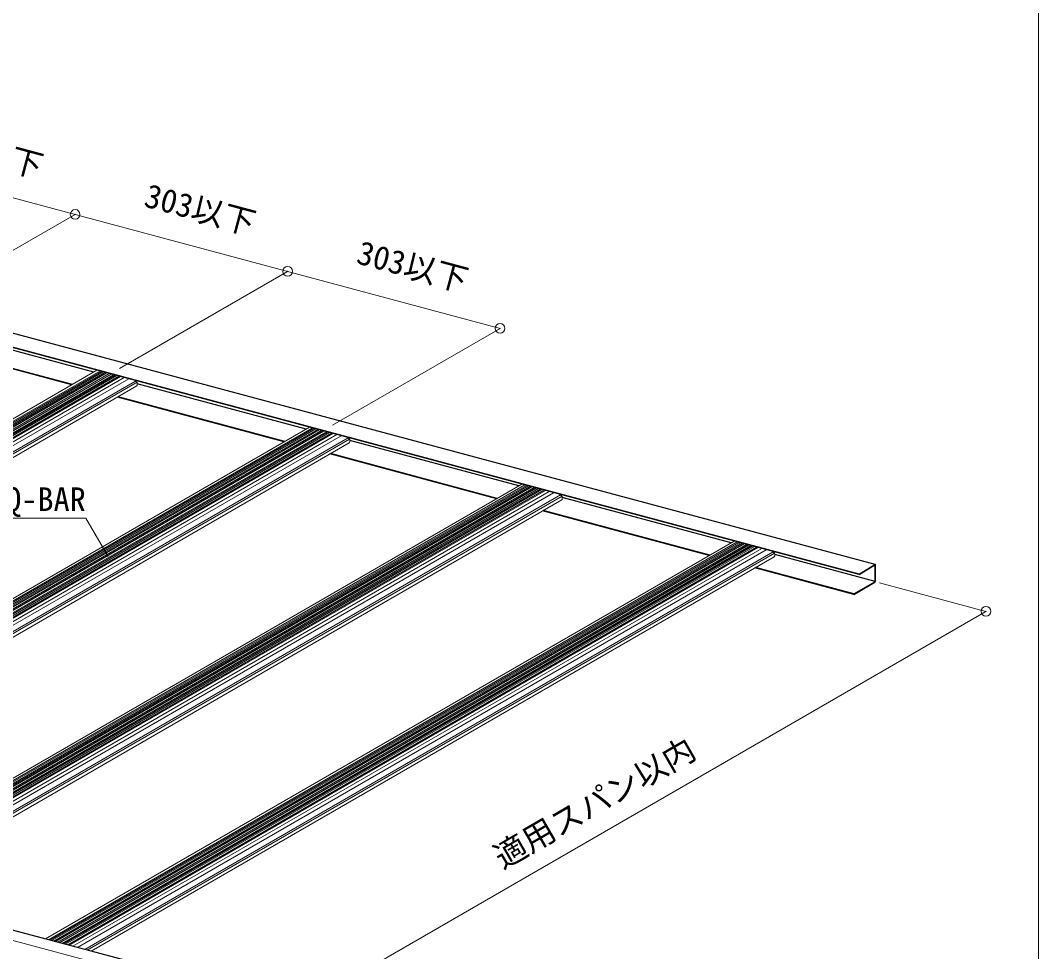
# Model space of a CAD drawing. Units: millimetres, scale not verified. Extents: x -3900 to 3900, y -2694 to 2650.
# Drawn here: x -1302 to -40, y 468 to 1622 of the extents above; entities that cross this region are included whole.
import ezdxf
from ezdxf.enums import TextEntityAlignment as Align

# ---------------------------------------------------------------- set-up
doc = ezdxf.new("R2010")
doc.units = ezdxf.units.MM
doc.header["$LTSCALE"] = 20
doc.header["$PDMODE"] = 32
doc.header["$PDSIZE"] = 12
for name, color, linetype, lineweight in [('5-1_吊り材', 7, 'Continuous', 18), ('5-2_野縁受け', 3, 'Continuous', 18), ('5-3_野縁', 2, 'Continuous', 25), ('5-5_寸法', 7, 'Continuous', 9), ('5-6_文字', 7, 'Continuous', 18), ('F-3_野縁', 3, 'Continuous', 18)]:
    doc.layers.add(name, color=color, linetype=linetype, lineweight=lineweight)
doc.styles.add('ＭＳ ゴシック', font='')
doc.styles.get('ＭＳ ゴシック').set_extended_font_data('MS Gothic')

msp = doc.modelspace()

# ---------------------------------------------------------------- linework, layer by layer
at = {"layer": '5-1_吊り材'}
msp.add_line((-1138.36, 435.16), (-1670.54, 577.76), dxfattribs=at)
at = {"layer": '5-2_野縁受け'}
for p, q in [((-1207.46, 1188.06), (-2061.28, 695.11)), ((-2057.6, 694.12), (-1203.78, 1187.07)), ((-1201.77, 1186.53), (-2055.58, 693.58)), ((-1199.59, 1185.95), (-2053.41, 693)), ((-1197.42, 1185.37), (-2051.24, 692.41)), ((-2049.47, 691.94), (-1195.65, 1184.89)), ((-1195.25, 1184.79), (-2049.06, 691.83)), ((-2046.08, 691.03), (-1192.26, 1183.98)), ((-1190.23, 1183.44), (-2044.05, 690.49)), ((-1189.65, 1183.29), (-2043.47, 690.33)), ((-2040.65, 689.58), (-1186.83, 1182.53)), ((-2038.97, 689.13), (-1185.15, 1182.08)), ((-1184.81, 1181.99), (-2038.63, 689.04)), ((-1182.64, 1181.41), (-2036.46, 688.45)), ((-1180.04, 1180.71), (-2033.86, 687.76)), ((-1178.29, 1180.24), (-2032.11, 687.29)), ((-2027.39, 686.02), (-1173.57, 1178.98)), ((-1168.01, 1177.49), (-2021.83, 684.54)), ((-2012.73, 682.1), (-1159.43, 1174.75)), ((-1159.43, 1174.75), (-1159.43, 1175.19)), ((-1157.84, 1173.34), (-1159.22, 1174.35)), ((-1159.06, 1174.27), (-1159.17, 1173.85)), ((-2009.7, 681.28), (-1157.68, 1173.2)), ((-1157.96, 1168.73), (-2004.61, 679.92)), ((-1158.17, 1173.49), (-1158.28, 1173.08)), ((-1157.43, 1172.53), (-1157.43, 1169.8)), ((-944.06, 1117.48), (-1797.88, 624.53)), ((-1794.19, 623.54), (-940.37, 1116.49)), ((-938.36, 1115.95), (-1792.18, 623)), ((-936.18, 1115.37), (-1790, 622.42)), ((-934.01, 1114.79), (-1787.83, 621.83)), ((-1786.06, 621.36), (-932.24, 1114.31)), ((-931.84, 1114.21), (-1785.66, 621.25)), ((-1782.67, 620.45), (-928.85, 1113.4)), ((-926.82, 1112.86), (-1780.64, 619.91)), ((-926.24, 1112.71), (-1780.06, 619.75)), ((-1777.24, 619), (-923.42, 1111.95)), ((-1775.56, 618.55), (-921.74, 1111.5)), ((-921.41, 1111.41), (-1775.22, 618.46)), ((-919.23, 1110.83), (-1773.05, 617.87)), ((-916.63, 1110.13), (-1770.45, 617.18)), ((-914.89, 1109.66), (-1768.7, 616.71)), ((-1763.98, 615.44), (-910.16, 1108.4)), ((-904.61, 1106.91), (-1758.43, 613.96)), ((-1749.32, 611.52), (-896.02, 1104.17)), ((-1746.29, 610.7), (-894.27, 1102.62)), ((-896.02, 1104.17), (-896.02, 1104.61)), ((-894.43, 1102.76), (-895.82, 1103.77)), ((-895.65, 1103.69), (-895.76, 1103.27)), ((-894.76, 1102.91), (-894.87, 1102.5)), ((-894.02, 1101.95), (-894.02, 1099.22)), ((-894.55, 1098.15), (-1741.2, 609.34)), ((-680.65, 1046.9), (-1534.47, 553.95)), ((-1530.78, 552.96), (-676.96, 1045.91)), ((-674.95, 1045.37), (-1528.77, 552.42)), ((-672.78, 1044.79), (-1526.6, 551.84)), ((-670.6, 1044.21), (-1524.42, 551.25)), ((-1522.65, 550.78), (-668.83, 1043.73)), ((-668.43, 1043.63), (-1522.25, 550.67)), ((-1519.26, 549.87), (-665.44, 1042.83)), ((-663.42, 1042.28), (-1517.24, 549.33)), ((-662.84, 1042.13), (-1516.65, 549.17)), ((-1513.83, 548.42), (-660.01, 1041.37)), ((-1512.16, 547.97), (-658.34, 1040.92)), ((-658, 1040.83), (-1511.82, 547.88)), ((-655.82, 1040.25), (-1509.64, 547.29)), ((-653.23, 1039.55), (-1507.05, 546.6)), ((-651.48, 1039.08), (-1505.3, 546.13)), ((-1500.57, 544.86), (-646.75, 1037.82)), ((-641.2, 1036.33), (-1495.02, 543.38)), ((-1485.91, 540.94), (-632.61, 1033.59)), ((-1482.89, 540.13), (-630.86, 1032.04)), ((-631.14, 1027.57), (-1477.79, 538.76)), ((-632.61, 1033.59), (-632.61, 1034.03)), ((-631.02, 1032.18), (-632.41, 1033.19)), ((-632.24, 1033.11), (-632.35, 1032.69)), ((-631.35, 1032.33), (-631.47, 1031.92)), ((-630.61, 1031.37), (-630.61, 1028.64)), ((-417.24, 976.32), (-1271.06, 483.37)), ((-1267.37, 482.38), (-413.55, 975.33)), ((-411.54, 974.79), (-1265.36, 481.84)), ((-409.37, 974.21), (-1263.19, 481.26)), ((-407.19, 973.63), (-1261.01, 480.67)), ((-1259.24, 480.2), (-405.42, 973.15)), ((-405.02, 973.05), (-1258.84, 480.09)), ((-1255.86, 479.29), (-402.04, 972.25)), ((-400.01, 971.7), (-1253.83, 478.75)), ((-399.43, 971.55), (-1253.25, 478.59)), ((-1250.42, 477.84), (-396.6, 970.79)), ((-1248.75, 477.39), (-394.93, 970.34)), ((-394.59, 970.25), (-1248.41, 477.3)), ((-392.42, 969.67), (-1246.24, 476.71)), ((-389.82, 968.97), (-1243.64, 476.02)), ((-388.07, 968.5), (-1241.89, 475.55)), ((-1237.16, 474.28), (-383.34, 967.24)), ((-377.79, 965.75), (-1231.61, 472.8)), ((-1222.51, 470.36), (-369.2, 963.01)), ((-1219.48, 469.55), (-367.45, 961.46)), ((-369.2, 963.01), (-369.2, 963.45)), ((-367.62, 961.6), (-369, 962.61)), ((-368.83, 962.53), (-368.95, 962.11)), ((-367.95, 961.75), (-368.06, 961.34)), ((-367.2, 960.79), (-367.2, 958.06)), ((-367.74, 956.99), (-1214.38, 468.18))]:
    msp.add_line(p, q, dxfattribs=at)
for centre, radius, start, end in [((-1158.93, 1174.75), 0.5, 180, 233.85349), ((-1158.43, 1172.53), 1, 74.99999, 75), ((-1158.44, 1169.57), 0.971, 300, 310.75941), ((-1158.43, 1172.53), 1, 0, 53.85349), ((-1158.66, 1169.73), 1.24, 313.58813, 2.97263), ((-895.52, 1104.17), 0.5, 180, 233.85349), ((-895.02, 1101.95), 1, 74.99999, 75), ((-895.04, 1098.99), 0.971, 300, 310.75941), ((-895.02, 1101.95), 1, 0, 53.85349), ((-895.25, 1099.15), 1.24, 313.58813, 2.97263), ((-632.11, 1033.59), 0.5, 180, 233.85349), ((-631.61, 1031.37), 1, 74.99999, 75), ((-631.63, 1028.41), 0.971, 300, 310.75941), ((-631.61, 1031.37), 1, 0, 53.85349), ((-631.85, 1028.57), 1.24, 313.58813, 2.97263), ((-368.7, 963.01), 0.5, 180, 233.85349), ((-368.2, 960.79), 1, 74.99999, 75), ((-368.2, 960.79), 1, 0, 53.85349), ((-368.22, 957.83), 0.971, 300, 310.75941), ((-368.44, 957.99), 1.24, 313.58813, 2.97263)]:
    msp.add_arc(centre, radius, start, end, dxfattribs=at)
at = {"layer": '5-3_野縁'}
for p, q in [((-242.65, 947.57), (-2459.45, 1541.56)), ((-262.52, 934.86), (-2479.32, 1528.85)), ((-262.5, 935.46), (-2479.3, 1529.45)), ((-1211.26, 1185.87), (-1420.84, 1242.02)), ((-1238.58, 1170.09), (-1445.31, 1225.49)), ((-1237.87, 1170.5), (-1444.6, 1225.9)), ((-947.85, 1115.29), (-1157.43, 1171.44)), ((-975.18, 1099.51), (-1181.91, 1154.91)), ((-974.47, 1099.92), (-1181.2, 1155.32)), ((-684.44, 1044.71), (-894.02, 1100.86)), ((-711.77, 1028.93), (-918.5, 1084.33)), ((-711.06, 1029.34), (-917.79, 1084.74)), ((-421.03, 974.13), (-630.61, 1030.28)), ((-448.36, 958.35), (-655.09, 1013.75)), ((-447.65, 958.76), (-654.38, 1014.16)), ((-242.8, 926.37), (-367.2, 959.7)), ((-262.5, 935.46), (-243.06, 947.49)), ((-262.5, 934.86), (-243.06, 946.89)), ((-242.24, 927.16), (-242.24, 946.76)), ((-269.26, 910.36), (-391.68, 943.17)), ((-269.26, 910.96), (-390.97, 943.58)), ((-262.5, 934.86), (-262.52, 934.86)), ((-262.5, 934.86), (-262.5, 935.46)), ((-242.64, 926.93), (-242.64, 946.53)), ((-269.26, 910.96), (-243.05, 926.09)), ((-269.26, 910.36), (-243.05, 925.49)), ((-269.26, 910.36), (-269.26, 910.96)), ((-1117.04, 442.1), (-1670.57, 590.42))]:
    msp.add_line(p, q, dxfattribs=at)
for centre, radius, start, end in [((-242.61, 946.73), 0.879, 120.01891, 122.71843), ((-242.57, 946.67), 0.955, 122.71741, 122.80527), ((-242.83, 946.51), 0.439, 120.01891, 121.73613), ((-242.85, 946.54), 0.404, 117.16512, 120.0199), ((-242.64, 946.79), 0.808, 117.16512, 120.0199), ((-242.86, 946.57), 0.371, 114.14583, 117.16603), ((-242.67, 946.85), 0.743, 114.14583, 117.16603), ((-242.87, 946.6), 0.341, 110.95195, 114.14661), ((-242.88, 946.63), 0.314, 107.57623, 110.95251), ((-242.7, 946.91), 0.683, 110.95195, 114.14661), ((-242.89, 946.65), 0.29, 104.01414, 107.57648), ((-242.89, 946.67), 0.269, 100.26494, 104.01401), ((-242.72, 946.96), 0.628, 107.57623, 110.95251), ((-242.9, 946.69), 0.25, 96.33266, 100.2643), ((-242.9, 946.7), 0.234, 92.22716, 96.33144), ((-242.73, 947), 0.58, 104.01414, 107.57648), ((-242.9, 946.72), 0.222, 87.9649, 92.2253), ((-242.9, 946.73), 0.212, 83.56927, 87.96239), ((-242.9, 946.73), 0.205, 79.07037, 83.56618), ((-242.74, 947.05), 0.537, 100.26494, 104.01401), ((-242.9, 946.74), 0.2, 74.50395, 79.06682), ((-242.9, 946.74), 0.198, 69.90976, 74.50012), ((-242.75, 947.08), 0.5, 96.33266, 100.2643), ((-242.9, 946.74), 0.199, 65.32924, 69.9059), ((-242.9, 946.74), 0.203, 60.80298, 65.32556), ((-242.75, 947.11), 0.469, 92.22716, 96.33144), ((-242.9, 946.73), 0.209, 56.36839, 60.79971), ((-242.91, 946.72), 0.218, 52.05768, 56.36568), ((-242.92, 946.71), 0.23, 47.89662, 52.05559), ((-242.75, 947.14), 0.443, 87.9649, 92.2253), ((-242.92, 946.7), 0.244, 43.90404, 47.89517), ((-242.94, 946.69), 0.262, 40.092, 43.90321), ((-242.75, 947.16), 0.423, 83.56927, 87.96239), ((-242.95, 946.68), 0.282, 36.4664, 40.09169), ((-242.97, 946.66), 0.306, 33.028, 36.46654), ((-242.99, 946.65), 0.332, 29.77339, 33.02846), ((-243.02, 946.63), 0.361, 26.69615, 29.77411), ((-242.75, 947.17), 0.409, 79.07037, 83.56618), ((-243.05, 946.62), 0.393, 23.78769, 26.69702), ((-243.08, 946.61), 0.427, 21.03809, 23.78867), ((-243.11, 946.59), 0.464, 18.43668, 21.03911), ((-242.75, 947.18), 0.4, 74.50395, 79.06682), ((-243.15, 946.58), 0.504, 15.97255, 18.4377), ((-242.75, 947.19), 0.396, 69.90976, 74.50012), ((-242.75, 947.18), 0.398, 65.32924, 69.9059), ((-242.75, 947.18), 0.405, 60.80298, 65.32556), ((-242.76, 947.17), 0.418, 56.36839, 60.79971), ((-242.77, 947.15), 0.436, 52.05768, 56.36568), ((-242.78, 947.13), 0.46, 47.89662, 52.05559), ((-242.8, 947.11), 0.489, 43.90404, 47.89517), ((-242.83, 947.09), 0.524, 40.092, 43.90321), ((-242.86, 947.06), 0.565, 36.4664, 40.09169), ((-242.9, 947.03), 0.611, 33.028, 36.46654), ((-242.94, 947), 0.664, 29.77339, 33.02846), ((-242.99, 946.97), 0.722, 26.69615, 29.77411), ((-243.05, 946.95), 0.786, 23.78769, 26.69702), ((-243.11, 946.92), 0.855, 21.03809, 23.78867), ((-243.18, 946.89), 0.929, 18.43668, 21.03911), ((-243.25, 946.87), 1.01, 15.97255, 18.4377), ((-243.33, 946.84), 1.09, 13.63484, 15.97354), ((-243.42, 946.82), 1.18, 11.41306, 13.6358), ((-243.51, 946.81), 1.27, 9.2971, 11.41397), ((-243.6, 946.79), 1.36, 7.27747, 9.29796), ((-243.69, 946.78), 1.45, 5.34523, 7.27827), ((-243.88, 946.76), 1.64, 1.71022, 3.49277), ((-243.78, 946.77), 1.54, 3.49207, 5.34599), ((-243.97, 946.76), 1.73, 359.99251, 1.71088), ((-243.19, 946.57), 0.545, 13.63484, 15.97354), ((-243.23, 946.56), 0.588, 11.41306, 13.6358), ((-243.28, 946.55), 0.633, 9.2971, 11.41397), ((-243.32, 946.54), 0.679, 7.27747, 9.29796), ((-243.37, 946.54), 0.725, 5.34523, 7.27827), ((-243.51, 946.53), 0.865, 359.99251, 1.71088), ((-243.41, 946.53), 0.772, 3.49207, 5.34599), ((-243.46, 946.53), 0.819, 1.71022, 3.49277), ((-243.27, 926.47), 0.439, 300.01891, 302.71843), ((-243.49, 926.25), 0.879, 300.01891, 302.71843), ((-243.29, 926.51), 0.477, 302.71741, 305.27245), ((-243.31, 926.54), 0.517, 305.27142, 307.69284), ((-243.53, 926.32), 0.955, 302.71741, 305.27245), ((-243.34, 926.57), 0.559, 307.69185, 309.9904), ((-243.36, 926.61), 0.603, 309.98946, 312.17549), ((-243.57, 926.38), 1.03, 305.27142, 307.69284), ((-243.4, 926.64), 0.648, 312.17459, 314.25801), ((-243.43, 926.67), 0.694, 314.25716, 316.24727), ((-243.63, 926.45), 1.12, 307.69185, 309.9904), ((-243.46, 926.7), 0.741, 316.24648, 318.15201), ((-243.5, 926.74), 0.788, 318.15128, 319.98035), ((-243.68, 926.52), 1.21, 309.98946, 312.17549), ((-243.53, 926.77), 0.835, 319.97966, 321.73984), ((-243.57, 926.79), 0.881, 321.73921, 323.43752), ((-243.74, 926.58), 1.3, 312.17459, 314.25801), ((-243.6, 926.82), 0.926, 323.43692, 325.07986), ((-243.64, 926.85), 0.969, 325.07932, 326.67296), ((-243.81, 926.65), 1.39, 314.25716, 316.24727), ((-243.67, 926.87), 1.01, 326.67244, 328.2224), ((-243.71, 926.89), 1.05, 328.22192, 329.73347), ((-243.74, 926.91), 1.08, 329.73302, 331.21109), ((-243.87, 926.72), 1.48, 316.24648, 318.15201), ((-243.77, 926.92), 1.12, 331.21066, 332.6599), ((-243.79, 926.94), 1.15, 332.6595, 334.0843), ((-243.94, 926.78), 1.58, 318.15128, 319.98035), ((-243.81, 926.95), 1.17, 334.08392, 335.48848), ((-243.83, 926.96), 1.19, 335.48811, 336.87645), ((-243.85, 926.96), 1.21, 336.87608, 338.25208), ((-244.02, 926.84), 1.67, 319.97966, 321.73984), ((-243.86, 926.97), 1.22, 338.25172, 339.61914), ((-243.87, 926.97), 1.23, 340.981, 342.34233), ((-243.86, 926.97), 1.23, 339.61879, 340.98134), ((-244.09, 926.89), 1.76, 321.73921, 323.43752), ((-243.86, 926.97), 1.22, 343.70541, 345.0753), ((-243.86, 926.97), 1.22, 342.342, 343.70576), ((-243.83, 926.96), 1.19, 346.4543, 347.84766), ((-243.84, 926.96), 1.2, 345.07495, 346.45467), ((-244.16, 926.95), 1.85, 323.43692, 325.07986), ((-243.75, 926.94), 1.11, 350.68994, 352.14838), ((-243.78, 926.95), 1.14, 349.25781, 350.69035), ((-243.8, 926.95), 1.16, 347.84729, 349.25819), ((-243.6, 926.93), 0.955, 356.72322, 358.33279), ((-243.64, 926.93), 0.997, 355.1597, 356.72374), ((-243.68, 926.93), 1.04, 353.63628, 355.16019), ((-243.71, 926.94), 1.07, 352.14795, 353.63673), ((-243.55, 926.93), 0.911, 358.33223, 359.9931), ((-244.23, 927), 1.94, 325.07932, 326.67296), ((-244.3, 927.04), 2.02, 326.67244, 328.2224), ((-244.37, 927.08), 2.1, 328.22192, 329.73347), ((-244.43, 927.12), 2.17, 329.73302, 331.21109), ((-244.48, 927.15), 2.23, 331.21066, 332.6599), ((-244.54, 927.18), 2.29, 332.6595, 334.0843), ((-244.58, 927.2), 2.34, 334.08392, 335.48848), ((-244.62, 927.22), 2.38, 335.48811, 336.87645), ((-244.65, 927.23), 2.42, 336.87608, 338.25208), ((-244.67, 927.24), 2.44, 338.25172, 339.61914), ((-244.68, 927.24), 2.45, 339.61879, 340.98134), ((-244.68, 927.24), 2.45, 340.981, 342.34233), ((-244.68, 927.24), 2.45, 342.342, 343.70576), ((-244.66, 927.24), 2.43, 343.70541, 345.0753), ((-244.64, 927.23), 2.4, 345.07495, 346.45467), ((-244.6, 927.22), 2.37, 346.4543, 347.84766), ((-244.56, 927.21), 2.33, 347.84729, 349.25819), ((-244.51, 927.2), 2.27, 349.25781, 350.69035), ((-244.45, 927.19), 2.21, 350.68994, 352.14838), ((-244.31, 927.18), 2.07, 353.63628, 355.16019), ((-244.38, 927.18), 2.15, 352.14795, 353.63673), ((-244.06, 927.16), 1.82, 358.33223, 359.9931), ((-244.15, 927.16), 1.91, 356.72322, 358.33279), ((-244.23, 927.17), 1.99, 355.1597, 356.72374)]:
    msp.add_arc(centre, radius, start, end, dxfattribs=at)
at = {"layer": '5-5_寸法', "color": 4}
for p, q in [((-2024.64, 1592.94), (-707.6, 1240.04)), ((-1443.41, 1260.54), (-1234.41, 1381.2)), ((-1179.52, 1190.24), (-971, 1310.62)), ((-915.55, 1119.98), (-707.6, 1240.04)), ((-237.12, 924.59), (-105.32, 889.28)), ((-1929.17, -163.72), (-105.32, 889.28))]:
    msp.add_line(p, q, dxfattribs=at)
at = {"layer": '5-5_寸法'}
for p in [(-1234.41, 1381.2), (-971, 1310.62), (-707.6, 1240.04), (-105.32, 889.28)]:
    msp.add_point(p, dxfattribs=at)
at = {"layer": '5-6_文字'}
for p, q in [((-1360.53, 1004.82), (-1220.96, 1004.82)), ((-1220.96, 1004.82), (-1193.44, 957.15))]:
    msp.add_line(p, q, dxfattribs=at)
at = {"layer": 'F-3_野縁'}
msp.add_line((-40, 1812.75), (-40, -1880), dxfattribs=at)

# ---------------------------------------------------------------- texts
at = {"layer": '5-5_寸法', "style": 'ＭＳ ゴシック'}
for s, rotation, p in [('303以下', 345, (-1416.29, 1453.58)), ('303以下', 345, (-1152.88, 1383)), ('303以下', 345, (-889.48, 1312.42)), ('適用スパン以内', 30, (-700.14, 561.75))]:
    msp.add_text(s, height=29.33, rotation=rotation, dxfattribs=at).set_placement(p, align=Align.BOTTOM_LEFT)
at = {"layer": '5-6_文字', "style": 'ＭＳ ゴシック'}
msp.add_text('SQ-BAR', height=29.33, dxfattribs=at).set_placement((-1340.96, 1004.82), align=Align.BOTTOM_LEFT)

doc.saveas('drawing.dxf')
